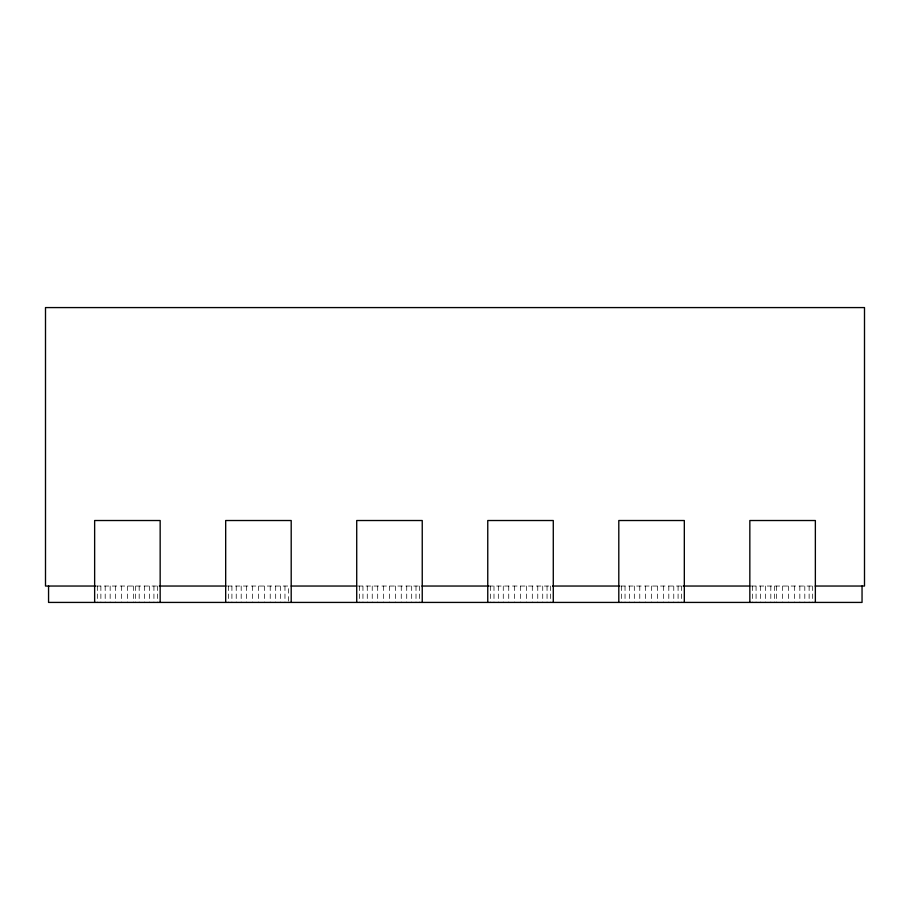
<?xml version="1.0" encoding="UTF-8"?>
<svg xmlns="http://www.w3.org/2000/svg" width="910" height="910" viewBox="0 0 910 910"><rect width="100%" height="100%" fill="white"/><g stroke="black" fill="none" stroke-linecap="round" stroke-linejoin="round"><path stroke-width="0.68" stroke-dasharray="4.55 3.41" d="M96.289 586.04L157.885 586.04M227.443 586.04L288.515 586.04L288.515 602.42M358.051 586.04L420.534 586.04M488.659 586.04L551.153 586.04M620.7 586.04L683.183 586.04M751.307 586.04L813.995 586.04M812.676 586.04L812.676 602.42M809.127 586.04L809.127 602.42M804.804 586.04L804.804 602.42M799.844 586.04L799.844 602.42M794.385 586.04L794.385 602.42M788.583 586.04L788.583 602.42M782.6 586.04L782.6 602.42M776.617 586.04L776.617 602.42M774.41 586.04L774.41 602.42M770.815 586.04L770.815 602.42M765.356 586.04L765.356 602.42M760.396 586.04L760.396 602.42M756.073 586.04L756.073 602.42M752.524 586.04L752.524 602.42M681.635 586.04L681.635 602.42M678.087 586.04L678.087 602.42M673.764 586.04L673.764 602.42M668.804 586.04L668.804 602.42M663.344 586.04L663.344 602.42M657.532 586.04L657.532 602.42M651.56 586.04L651.56 602.42M645.588 586.04L645.588 602.42M639.776 586.04L639.776 602.42M634.315 586.04L634.315 602.42M629.356 586.04L629.356 602.42M625.034 586.04L625.034 602.42M621.485 586.04L621.485 602.42M550.596 586.04L550.596 602.42M547.047 586.04L547.047 602.42M542.724 586.04L542.724 602.42M537.764 586.04L537.764 602.42M532.304 586.04L532.304 602.42M526.503 586.04L526.503 602.42M520.52 586.04L520.52 602.42M514.548 586.04L514.548 602.42M508.736 586.04L508.736 602.42M503.275 586.04L503.275 602.42M498.316 586.04L498.316 602.42M493.993 586.04L493.993 602.42M490.445 586.04L490.445 602.42M419.555 586.04L419.555 602.42M416.007 586.04L416.007 602.42M411.684 586.04L411.684 602.42M406.724 586.04L406.724 602.42M401.264 586.04L401.264 602.42M395.463 586.04L395.463 602.42M389.48 586.04L389.48 602.42M383.508 586.04L383.508 602.42M377.695 586.04L377.695 602.42M372.236 586.04L372.236 602.42M367.276 586.04L367.276 602.42M362.953 586.04L362.953 602.42M359.404 586.04L359.404 602.42M284.966 586.04L284.966 602.42M280.644 586.04L280.644 602.42M275.685 586.04L275.685 602.42M270.224 586.04L270.224 602.42M264.412 586.04L264.412 602.42M258.44 586.04L258.44 602.42M252.457 586.04L252.457 602.42M246.655 586.04L246.655 602.42M241.195 586.04L241.195 602.42M236.236 586.04L236.236 602.42M231.913 586.04L231.913 602.42M228.364 586.04L228.364 602.42M157.475 586.04L157.475 602.42M153.926 586.04L153.926 602.42M149.604 586.04L149.604 602.42M144.644 586.04L144.644 602.42M139.184 586.04L139.184 602.42M135.59 586.04L135.59 602.42M133.383 586.04L133.383 602.42M127.4 586.04L127.4 602.42M121.417 586.04L121.417 602.42M115.615 586.04L115.615 602.42M110.156 586.04L110.156 602.42M105.196 586.04L105.196 602.42M100.874 586.04L100.874 602.42M97.325 586.04L97.325 602.42"/><path stroke-width="1.36" d="M95.413 586.04L45.5 586.04L45.5 307.58L864.5 307.58L864.5 586.04L815.189 586.04M159.295 586.04L226.021 586.04M291.2 586.04L356.72 586.04M421.944 586.04L488.659 586.04M552.552 586.04L619.278 586.04M683.16 586.04L749.885 586.04M862.043 586.04L862.043 602.42L48.56 602.42L48.56 586.04M815.36 602.42L815.36 520.52L749.84 520.52L749.84 602.42M684.32 602.42L684.32 520.52L618.8 520.52L618.8 602.42M553.28 602.42L553.28 520.52L487.76 520.52L487.76 602.42M422.24 602.42L422.24 520.52L356.72 520.52L356.72 602.42M291.2 602.42L291.2 520.52L225.68 520.52L225.68 602.42M160.16 602.42L160.16 520.52L94.64 520.52L94.64 602.42"/></g></svg>
